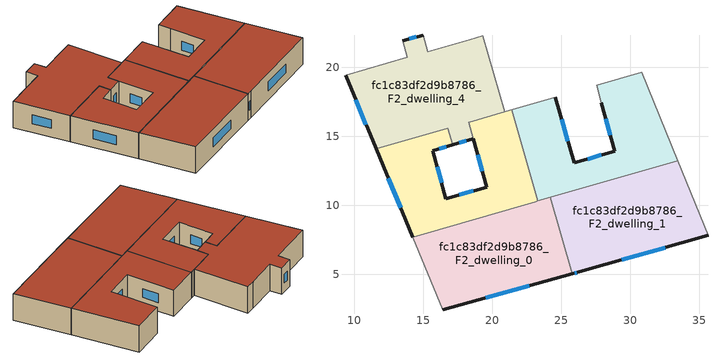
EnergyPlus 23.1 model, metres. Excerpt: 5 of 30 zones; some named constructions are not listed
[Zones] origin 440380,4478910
fc1c83df2d9b8786_F2_dwelling_0
 floor to fc1c83df2d9b8786_F1_dwelling_0 (EU_floor_Construction): 24.2,10.56 25.8,5.01 16.43,2.41 14.24,7.68 z6
 wall outside (EU_wall_Construction): 16.43,2.41 25.8,5.01 z6:9
 wall to fc1c83df2d9b8786_F2_dwelling_1 (EU_wall_Construction): 25.8,5.01 24.2,10.56 z6:9
 wall adiabatic (EU_wall_Construction): 14.24,7.68 16.43,2.41 z6:9
 wall to fc1c83df2d9b8786_F2_dwelling_2 (EU_wall_Construction): 23.3,10.3 23.16,10.26 14.24,7.68 z6:9
 wall to fc1c83df2d9b8786_F2_dwelling_3 (EU_wall_Construction): 24.2,10.56 23.3,10.3 z6:9
 window (EU_Window_Construction): 19.53,3.27 22.69,4.15 z6.99:8.01
 roof outside (EU_roof_Construction): 25.8,5.01 24.2,10.56 14.24,7.68 16.43,2.41 z9
fc1c83df2d9b8786_F2_dwelling_1
 floor to fc1c83df2d9b8786_F1_dwelling_1 (EU_floor_Construction): 33.43,13.22 35.64,7.8 26.32,5.16 25.8,5.01 24.2,10.56 z6
 wall outside (EU_wall_Construction): 25.8,5.01 26.32,5.16 35.64,7.8 z6:9
 wall adiabatic (EU_wall_Construction): 35.64,7.8 33.43,13.22 z6:9
 wall to fc1c83df2d9b8786_F2_dwelling_3 (EU_wall_Construction): 33.43,13.22 24.2,10.56 z6:9
 window (EU_Window_Construction): 29.41,6.03 32.55,6.93 / 25.97,5.06 26.14,5.11 z6.99:8.01
 roof outside (EU_roof_Construction): 35.64,7.8 33.43,13.22 24.2,10.56 25.8,5.01 26.32,5.16 z9
fc1c83df2d9b8786_F2_dwelling_2
 floor to fc1c83df2d9b8786_F1_dwelling_2 (EU_floor_Construction): 21.4,16.9 23.3,10.3 23.16,10.26 14.24,7.68 11.59,14.07 16.79,15.57 17.14,14.37 15.71,13.95 16.64,10.46 19.61,11.3 18.3,16 18.33,16.01 21.26,16.86 z6
 wall outside (EU_wall_Construction): 11.59,14.07 14.24,7.68 / 18.63,14.82 19.61,11.3 16.64,10.46 15.71,13.95 17.14,14.37 z6:9
 wall to fc1c83df2d9b8786_F2_dwelling_3 (EU_wall_Construction): 23.3,10.3 21.4,16.9 z6:9
 wall to fc1c83df2d9b8786_F2_dwelling_4 (EU_wall_Construction): 17.14,14.37 16.79,15.57 11.59,14.07 / 20.9,16.75 18.33,16.01 18.3,16 18.63,14.82 z6:9
 wall to fc1c83df2d9b8786_F2_dwelling_5 (EU_wall_Construction): 21.4,16.9 21.26,16.86 20.9,16.75 z6:9
 window (EU_Window_Construction): 12.47,11.95 13.36,9.8 / 16.18,14.09 16.66,14.23 / 16.33,11.62 16.02,12.79 / 18.62,11.03 17.63,10.74 / 18.95,13.66 19.28,12.47 z6.99:8.01
 roof outside (EU_roof_Construction): 23.16,10.26 23.3,10.3 21.4,16.9 21.26,16.86 18.33,16.01 18.3,16 19.61,11.3 16.64,10.46 15.71,13.95 17.14,14.37 16.79,15.57 11.59,14.07 14.24,7.68 z9
fc1c83df2d9b8786_F2_dwelling_3
 floor to fc1c83df2d9b8786_F1_dwelling_3 (EU_floor_Construction): 30.83,19.62 33.43,13.22 23.3,10.3 21.4,16.9 24.57,17.81 25.95,13.05 28.87,13.92 27.57,18.67 z6
 wall outside (EU_wall_Construction): 27.91,17.42 28.87,13.92 25.95,13.05 24.57,17.81 z6:9
 wall adiabatic (EU_wall_Construction): 33.43,13.22 30.83,19.62 z6:9
 wall to fc1c83df2d9b8786_F2_dwelling_5 (EU_wall_Construction): 27.56,18.67 27.91,17.42 / 30.83,19.62 27.57,18.67 / 24.57,17.81 21.4,16.9 z6:9
 window (EU_Window_Construction): 25.49,14.63 25.03,16.23 / 27.9,13.63 26.92,13.34 / 28.23,16.26 28.55,15.08 z6.99:8.01
 roof outside (EU_roof_Construction): 33.43,13.22 30.83,19.62 27.57,18.67 28.87,13.92 25.95,13.05 24.57,17.81 21.4,16.9 23.3,10.3 z9
fc1c83df2d9b8786_F2_dwelling_4
 floor to fc1c83df2d9b8786_F1_dwelling_4 (EU_floor_Construction): 19.31,22.27 20.9,16.75 18.3,16 18.63,14.82 17.14,14.37 16.79,15.57 11.59,14.07 9.37,19.4 13.86,20.7 13.52,21.91 14.99,22.32 15.33,21.12 z6
 wall outside (EU_wall_Construction): 14.99,22.32 13.52,21.91 / 17.14,14.37 18.63,14.82 / 9.37,19.4 11.59,14.07 z6:9
 wall to fc1c83df2d9b8786_F2_dwelling_6 (EU_wall_Construction): 13.52,21.91 13.86,20.7 9.37,19.4 / 18.37,22 15.33,21.12 14.99,22.32 z6:9
 wall to fc1c83df2d9b8786_F2_dwelling_5 (EU_wall_Construction): 20.9,16.75 19.31,22.27 z6:9
 wall to fc1c83df2d9b8786_F2_dwelling_7 (EU_wall_Construction): 19.31,22.27 18.37,22 z6:9
 window (EU_Window_Construction): 14.5,22.19 14,22.05 / 17.63,14.52 18.13,14.67 / 10.11,17.63 10.86,15.84 z6.99:8.01
 roof outside (EU_roof_Construction): 18.63,14.82 18.3,16 20.9,16.75 19.31,22.27 15.33,21.12 14.99,22.32 13.52,21.91 13.86,20.7 9.37,19.4 11.59,14.07 16.79,15.57 17.14,14.37 z9
[HVACTEMPLATE:THERMOSTAT] Constant Heating Setpoint=20; Constant Cooling Setpoint=50
EU_HeatOnly_fc1c83df2d9b8786_F0_dwelling_0; EU_HeatOnly_fc1c83df2d9b8786_F0_dwelling_1; EU_HeatOnly_fc1c83df2d9b8786_F0_dwelling_2; EU_HeatOnly_fc1c83df2d9b8786_F0_dwelling_3; EU_HeatOnly_fc1c83df2d9b8786_F0_dwelling_4; EU_HeatOnly_fc1c83df2d9b8786_F0_dwelling_5; EU_HeatOnly_fc1c83df2d9b8786_F0_dwelling_6; EU_HeatOnly_fc1c83df2d9b8786_F0_dwelling_7; EU_HeatOnly_fc1c83df2d9b8786_F0_dwelling_8; EU_HeatOnly_fc1c83df2d9b8786_F0_dwelling_9; EU_HeatOnly_fc1c83df2d9b8786_F1_dwelling_0; EU_HeatOnly_fc1c83df2d9b8786_F1_dwelling_1; EU_HeatOnly_fc1c83df2d9b8786_F1_dwelling_2; EU_HeatOnly_fc1c83df2d9b8786_F1_dwelling_3; EU_HeatOnly_fc1c83df2d9b8786_F1_dwelling_4; EU_HeatOnly_fc1c83df2d9b8786_F1_dwelling_5; EU_HeatOnly_fc1c83df2d9b8786_F1_dwelling_6; EU_HeatOnly_fc1c83df2d9b8786_F1_dwelling_7; EU_HeatOnly_fc1c83df2d9b8786_F1_dwelling_8; EU_HeatOnly_fc1c83df2d9b8786_F1_dwelling_9; EU_HeatOnly_fc1c83df2d9b8786_F2_dwelling_0; EU_HeatOnly_fc1c83df2d9b8786_F2_dwelling_1; EU_HeatOnly_fc1c83df2d9b8786_F2_dwelling_2; EU_HeatOnly_fc1c83df2d9b8786_F2_dwelling_3; EU_HeatOnly_fc1c83df2d9b8786_F2_dwelling_4; EU_HeatOnly_fc1c83df2d9b8786_F2_dwelling_5; EU_HeatOnly_fc1c83df2d9b8786_F2_dwelling_6; EU_HeatOnly_fc1c83df2d9b8786_F2_dwelling_7; EU_HeatOnly_fc1c83df2d9b8786_F2_dwelling_8; EU_HeatOnly_fc1c83df2d9b8786_F2_dwelling_9
[SCHEDULE:CONSTANT]
Name | Hourly Value
EU_AlwaysOn | 1
EU_CoolingOff | 0
[SCHEDULE:FILE] Column Number=1; Rows to Skip at Top=0; Number of Hours of Data=8760; Column Separator=Comma; Interpolate to Timestep=No; Minutes per Item=60; Adjust Schedule for Daylight Savings=Yes
Name | File
EU_Step8_GainSchedule_fc1c83df2d9b8786_F1_dwelling_8_f000 | ../../schedules/fc1c83df2d9b8786/fc1c83df2d9b8786_F1_dwelling_8_f000_gain.csv
EU_Step8_GainSchedule_fc1c83df2d9b8786_F1_dwelling_9_f000 | ../../schedules/fc1c83df2d9b8786/fc1c83df2d9b8786_F1_dwelling_9_f000_gain.csv
EU_Step8_GainSchedule_fc1c83df2d9b8786_F2_dwelling_0_f000 | ../../schedules/fc1c83df2d9b8786/fc1c83df2d9b8786_F2_dwelling_0_f000_gain.csv
EU_Step8_GainSchedule_fc1c83df2d9b8786_F2_dwelling_1_f000 | ../../schedules/fc1c83df2d9b8786/fc1c83df2d9b8786_F2_dwelling_1_f000_gain.csv
EU_Step8_GainSchedule_fc1c83df2d9b8786_F2_dwelling_2_f000 | ../../schedules/fc1c83df2d9b8786/fc1c83df2d9b8786_F2_dwelling_2_f000_gain.csv
EU_Step8_GainSchedule_fc1c83df2d9b8786_F2_dwelling_3_f000 | ../../schedules/fc1c83df2d9b8786/fc1c83df2d9b8786_F2_dwelling_3_f000_gain.csv
EU_Step8_GainSchedule_fc1c83df2d9b8786_F2_dwelling_4_f000 | ../../schedules/fc1c83df2d9b8786/fc1c83df2d9b8786_F2_dwelling_4_f000_gain.csv
EU_Step8_GainSchedule_fc1c83df2d9b8786_F2_dwelling_5_f000 | ../../schedules/fc1c83df2d9b8786/fc1c83df2d9b8786_F2_dwelling_5_f000_gain.csv
EU_Step8_GainSchedule_fc1c83df2d9b8786_F2_dwelling_6_f000 | ../../schedules/fc1c83df2d9b8786/fc1c83df2d9b8786_F2_dwelling_6_f000_gain.csv
EU_Step8_GainSchedule_fc1c83df2d9b8786_F2_dwelling_7_f000 | ../../schedules/fc1c83df2d9b8786/fc1c83df2d9b8786_F2_dwelling_7_f000_gain.csv
EU_Step8_GainSchedule_fc1c83df2d9b8786_F2_dwelling_8_f000 | ../../schedules/fc1c83df2d9b8786/fc1c83df2d9b8786_F2_dwelling_8_f000_gain.csv
EU_Step8_GainSchedule_fc1c83df2d9b8786_F2_dwelling_9_f000 | ../../schedules/fc1c83df2d9b8786/fc1c83df2d9b8786_F2_dwelling_9_f000_gain.csv
